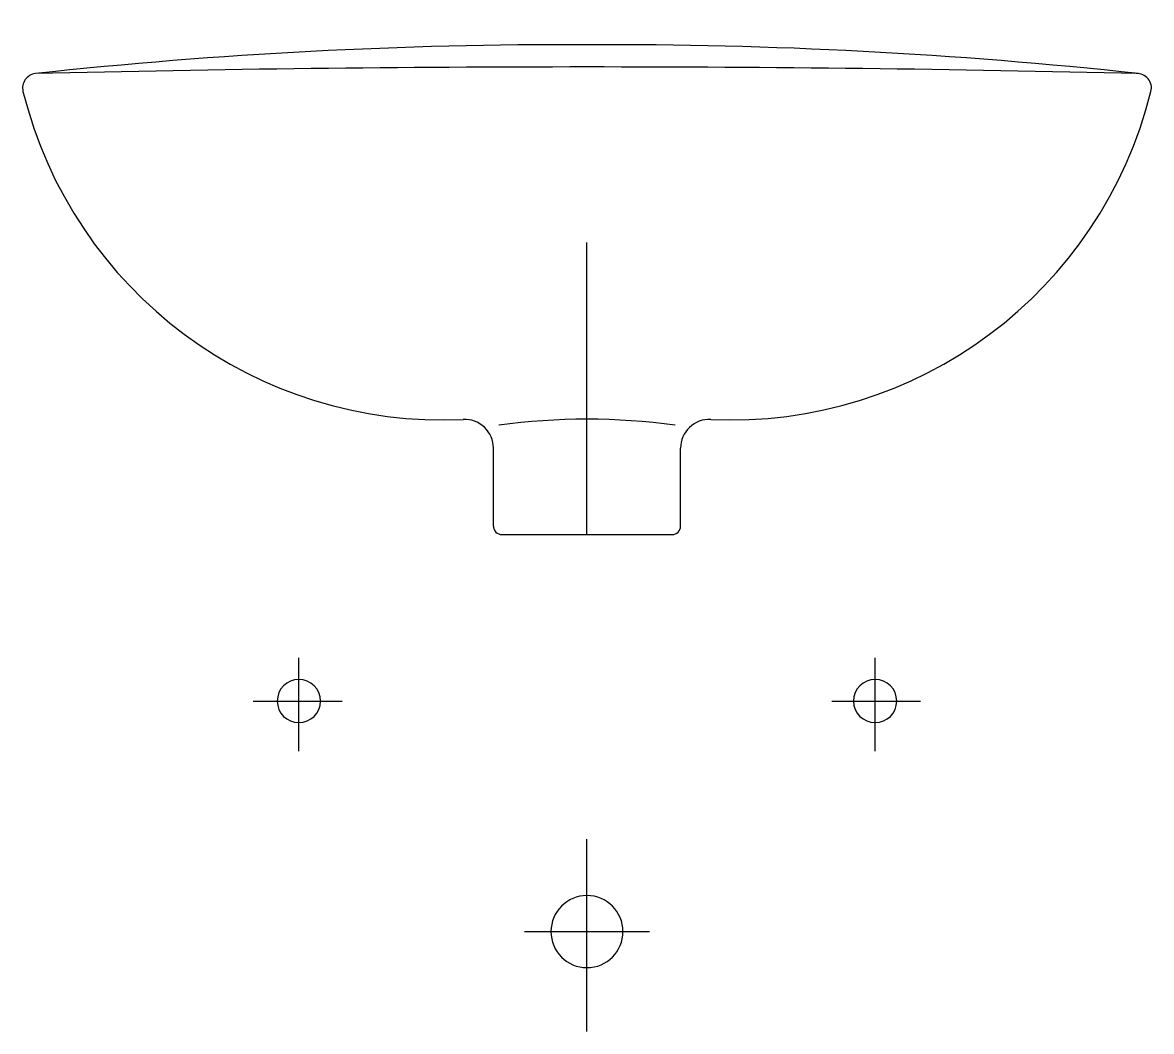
# Model space of a CAD drawing. Extents: x -1001.564 to -1001.178, y 906.638 to 906.983.
import ezdxf

# ---------------------------------------------------------------- set-up
doc = ezdxf.new("R2010")
doc.units = 0
doc.header["$LTSCALE"] = 0.2
doc.header["$MEASUREMENT"] = 0
doc.linetypes.add('AXES', pattern=[0.54, 0.3, -0.08, 0.08, -0.08])
doc.linetypes.add('CONTINU', pattern=[0])
doc.layers.get('0').update_dxf_attribs({"linetype": 'CONTINUOUS'})
doc.layers.add('DECA_EIXOS', color=5, linetype='AXES')

msp = doc.modelspace()

# ---------------------------------------------------------------- linework, layer by layer
at = {"linetype": 'CONTINU'}
for points in [[(-1001.37113, 906.9752, 0.027968), (-1001.5599, 906.96534)], [(-1001.18233, 906.96534, 0.027993), (-1001.37113, 906.9752)], [(-1001.5599, 906.96534, 0.454141), (-1001.56415, 906.95925)], [(-1001.18233, 906.96534, 0.011965), (-1001.5599, 906.96534)], [(-1001.17811, 906.95925, 0.507832), (-1001.18318, 906.96536)], [(-1001.56415, 906.95925, 0.358342), (-1001.4135, 906.84703)], [(-1001.32878, 906.84703, 0.358322), (-1001.17811, 906.95925)], [(-1001.40317, 906.83718, 0.428268), (-1001.4135, 906.84703)], [(-1001.3409, 906.84504, 0.06844), (-1001.40135, 906.84504)], [(-1001.32878, 906.84703, 0.428264), (-1001.33908, 906.83718)], [(-1001.40317, 906.81055, 0.414332), (-1001.40021, 906.8076)], [(-1001.34204, 906.8076, 0.414192), (-1001.33908, 906.81055)], [(-1001.46973, 906.75806, 1), (-1001.46973, 906.74327)], [(-1001.46973, 906.74327, 1), (-1001.46973, 906.75806)], [(-1001.27252, 906.75806, 1), (-1001.27252, 906.74327)], [(-1001.27252, 906.74327, 1), (-1001.27252, 906.75806)], [(-1001.37113, 906.68411, 1), (-1001.37113, 906.65946)], [(-1001.37113, 906.65946, 1), (-1001.37113, 906.68411)]]:
    msp.add_lwpolyline(points, format="xyb", dxfattribs=at)
for points in [[(-1001.40317, 906.81055), (-1001.40317, 906.83718)], [(-1001.33908, 906.81055), (-1001.33908, 906.83718)], [(-1001.40021, 906.8076), (-1001.34204, 906.8076)]]:
    msp.add_lwpolyline(points, dxfattribs=at)
at = {"layer": 'DECA_EIXOS'}
for points in [[(-1001.37113, 906.8076), (-1001.37113, 906.98279)], [(-1001.46973, 906.73355), (-1001.46973, 906.76546)], [(-1001.27252, 906.73355), (-1001.27252, 906.76546)], [(-1001.48532, 906.75067), (-1001.45494, 906.75067)], [(-1001.28731, 906.75067), (-1001.25694, 906.75067)], [(-1001.37113, 906.63764), (-1001.37113, 906.70344)], [(-1001.39254, 906.67178), (-1001.34971, 906.67178)]]:
    msp.add_lwpolyline(points, dxfattribs=at)

doc.saveas('drawing.dxf')
